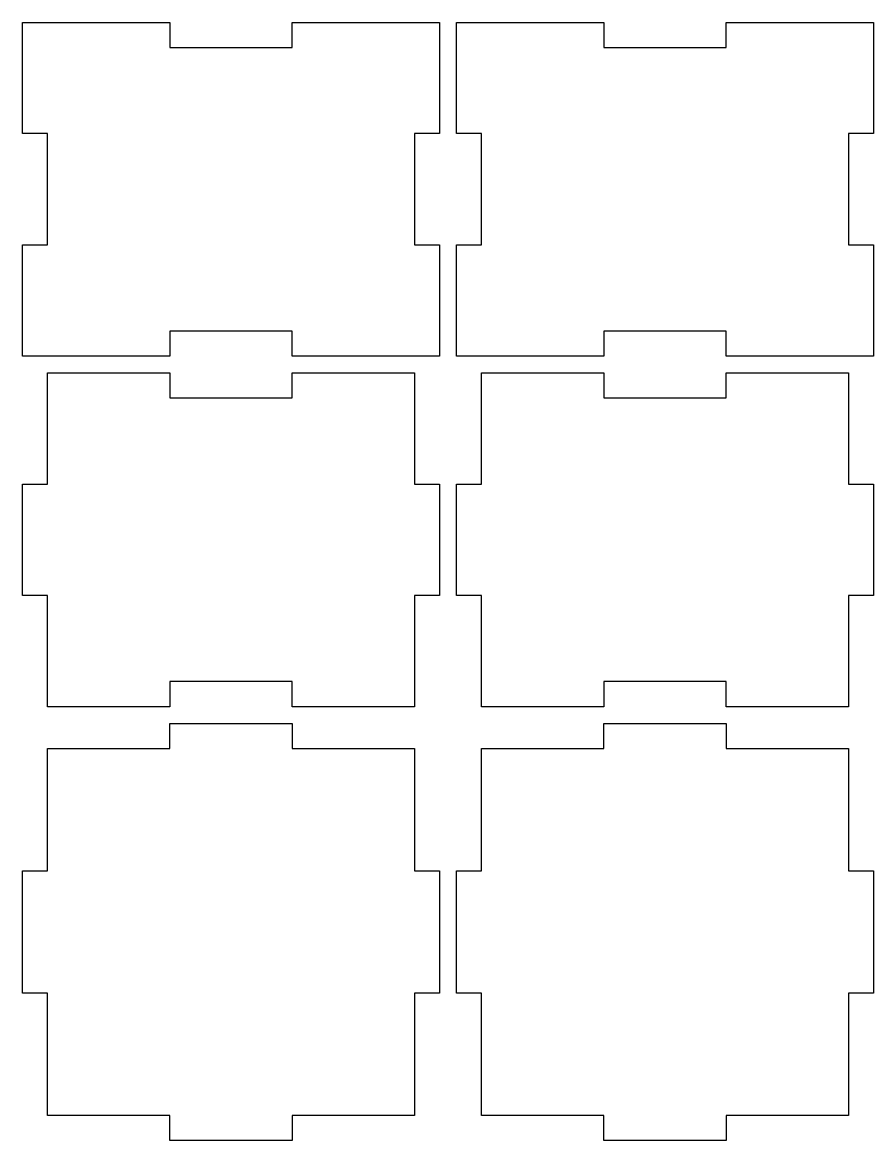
# Model space of a CAD drawing. Extents: x 0 to 102, y 0 to 134.
import ezdxf

# ---------------------------------------------------------------- set-up
doc = ezdxf.new("R2010")
doc.units = 0
doc.layers.get('0').update_dxf_attribs({"linetype": 'continuous'})

msp = doc.modelspace()

# ---------------------------------------------------------------- linework, layer by layer
at = {"color": 7}
for points in [[(0, 134), (17.67, 134), (17.67, 131), (32.33, 131), (32.33, 134), (50, 134), (50, 120.67), (47, 120.67), (47, 107.33), (50, 107.33), (50, 94), (32.33, 94), (32.33, 97), (17.67, 97), (17.67, 94), (0, 94), (0, 107.33), (3, 107.33), (3, 120.67), (0, 120.67)], [(52, 134), (69.67, 134), (69.67, 131), (84.33, 131), (84.33, 134), (102, 134), (102, 120.67), (99, 120.67), (99, 107.33), (102, 107.33), (102, 94), (84.33, 94), (84.33, 97), (69.67, 97), (69.67, 94), (52, 94), (52, 107.33), (55, 107.33), (55, 120.67), (52, 120.67)], [(3, 92), (17.67, 92), (17.67, 89), (32.33, 89), (32.33, 92), (47, 92), (47, 78.67), (50, 78.67), (50, 65.33), (47, 65.33), (47, 52), (32.33, 52), (32.33, 55), (17.67, 55), (17.67, 52), (3, 52), (3, 65.33), (0, 65.33), (0, 78.67), (3, 78.67)], [(55, 92), (69.67, 92), (69.67, 89), (84.33, 89), (84.33, 92), (99, 92), (99, 78.67), (102, 78.67), (102, 65.33), (99, 65.33), (99, 52), (84.33, 52), (84.33, 55), (69.67, 55), (69.67, 52), (55, 52), (55, 65.33), (52, 65.33), (52, 78.67), (55, 78.67)], [(3, 47), (17.67, 47), (17.67, 50), (32.33, 50), (32.33, 47), (47, 47), (47, 32.33), (50, 32.33), (50, 17.67), (47, 17.67), (47, 3), (32.33, 3), (32.33, 0), (17.67, 0), (17.67, 3), (3, 3), (3, 17.67), (0, 17.67), (0, 32.33), (3, 32.33)], [(55, 47), (69.67, 47), (69.67, 50), (84.33, 50), (84.33, 47), (99, 47), (99, 32.33), (102, 32.33), (102, 17.67), (99, 17.67), (99, 3), (84.33, 3), (84.33, 0), (69.67, 0), (69.67, 3), (55, 3), (55, 17.67), (52, 17.67), (52, 32.33), (55, 32.33)]]:
    msp.add_lwpolyline(points, close=True, dxfattribs=at)

doc.saveas('drawing.dxf')
